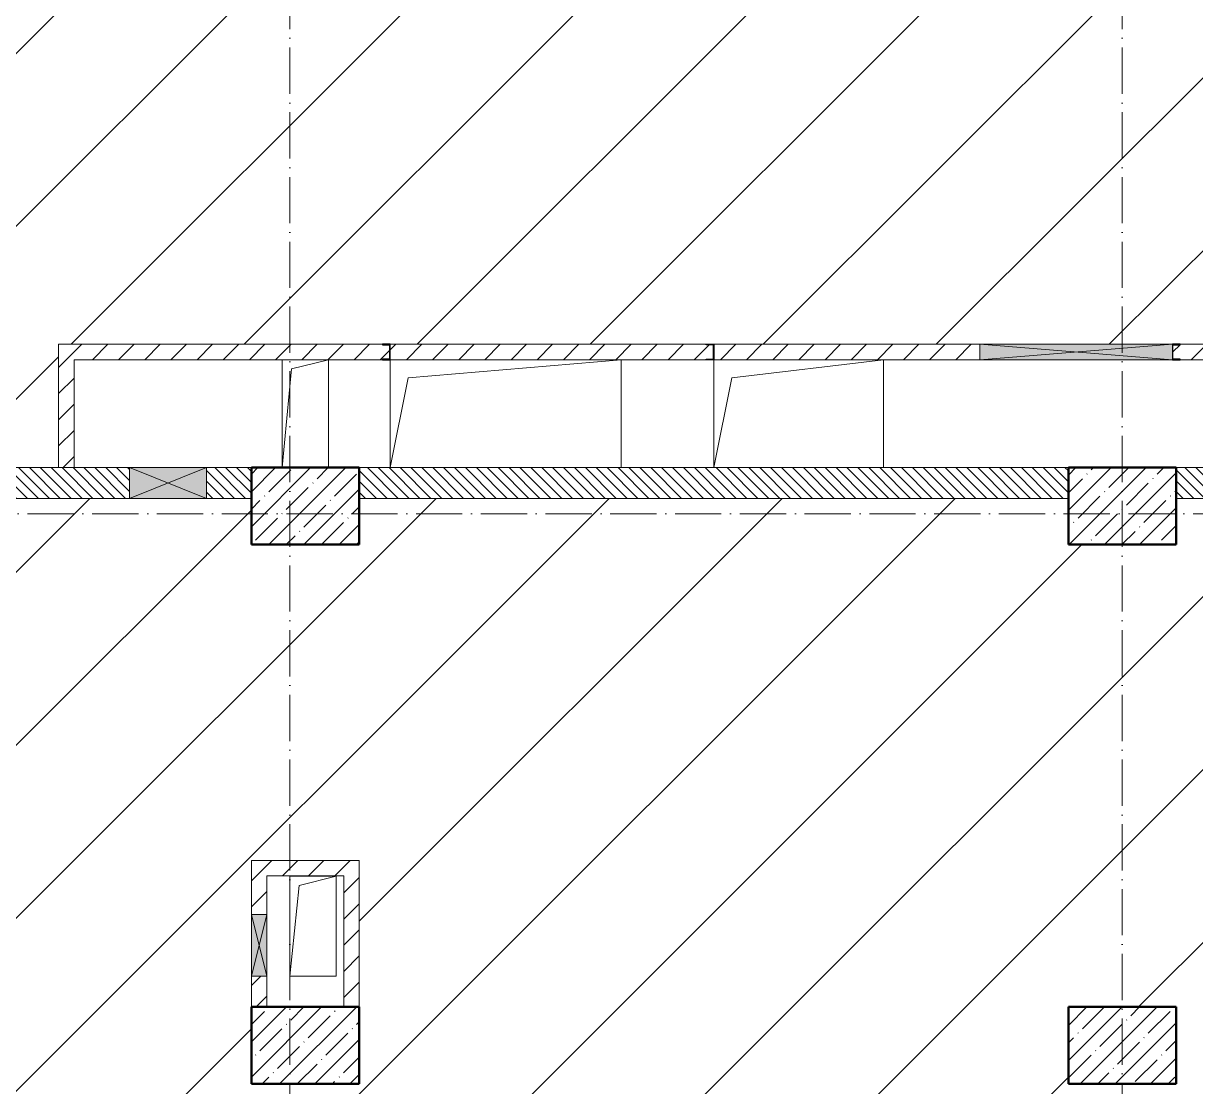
# Model space of a CAD drawing. Header units: millimetres. Extents: x -17017 to 628417, y -109036 to 199237.
# Drawn here: x 359792 to 367396, y -27500 to -20600 of the extents above; entities that cross this region are included whole.
import ezdxf

# ---------------------------------------------------------------- set-up
doc = ezdxf.new("R2010")
doc.units = ezdxf.units.MM
doc.linetypes.add('50_200_ШТРИХ_1Т_ш5_п1_п1_', pattern=[700, 500, -100, 0, -100])
for name, color, linetype, lineweight in [('A-DETL-GENF-OTLN', 7, 'Continuous', 9), ('A-FLOR-____-OTLN', 7, 'Continuous', 9), ('A-GENM-____-MCUT', 7, 'Continuous', 25), ('A-GENM-____-OTLN', 7, 'Continuous', 9), ('A-GENM-____-OTLN-1', 7, 'Continuous', 25), ('A-GLAZ-____-OTLN', 7, 'Continuous', 9), ('A-WALL-____-MCUT', 7, 'Continuous', 13), ('A-WALL-____-PATT-1', 7, 'Continuous', 9), ('A-WALL-FNSH-MCUT-1', 7, 'Continuous', 9), ('S-COLS-____-MCUT', 7, 'Continuous', 50), ('S-COLS-____-OTLN', 7, 'Continuous', 9), ('S-GRID-____-OTLN-1', 7, '50_200_ШТРИХ_1Т_ш5_п1_п1_', 9), ('стяжа', 7, 'Continuous', 30)]:
    doc.layers.add(name, color=color, linetype=linetype, lineweight=lineweight)
pattern_1 = [(135, (283770.707, -86863.456), (-35.35534, -35.35534), [])]
pattern_2 = [(45, (283770.71, -86863.46), (-84.85281, 84.85281), [])]

# ---------------------------------------------------------------- blocks, each defined once
blk = doc.blocks.new('BSC_Колонна _Прямоугольная - 500х700-V106-АР1_План отверстий 3 этажа в осях 1-64_Ю-ЯЯ')
at = {"layer": 'S-COLS-____-OTLN'}
h = blk.add_hatch(dxfattribs=at)
h.set_pattern_fill('FP_111', color=256, style=0, pattern_type=2)
h.set_pattern_definition([(315, (-63131.04, 77850), (114.04925, 114.04925), []), (315, (-63131.04, 77735.95), (114.04925, 114.04925), [201.613, -40.323, 3.353, -36.97])])
h.paths.add_polyline_path([(-250, 350), (-250, -350), (250, -350), (250, 350)], flags=0)
at = {"layer": 'S-COLS-____-MCUT'}
for p, q in [((250, 350), (-250, 350)), ((-250, 350), (-250, -350)), ((250, -350), (250, 350)), ((-250, -350), (250, -350))]:
    blk.add_line(p, q, dxfattribs=at)
blk = doc.blocks.new('BSC_Колонна _Прямоугольная - 500х700-V107-АР1_План отверстий 3 этажа в осях 1-64_Ю-ЯЯ')
at = {"layer": 'S-COLS-____-OTLN'}
h = blk.add_hatch(dxfattribs=at)
h.set_pattern_fill('FP_112', color=256, style=0, pattern_type=2)
h.set_pattern_definition([(315, (-63131.04, 83150), (114.04925, 114.04925), []), (315, (-63131.04, 83035.95), (114.04925, 114.04925), [201.613, -40.323, 3.353, -36.97])])
h.paths.add_polyline_path([(-250, 350), (-250, -350), (250, -350), (250, 350)], flags=0)
at = {"layer": 'S-COLS-____-MCUT'}
for p, q in [((250, 350), (-250, 350)), ((-250, 350), (-250, -350)), ((250, -350), (250, 350)), ((-250, -350), (250, -350))]:
    blk.add_line(p, q, dxfattribs=at)
blk = doc.blocks.new('BSC_Колонна _Прямоугольная - 500х700-V125-АР1_План отверстий 3 этажа в осях 1-64_Ю-ЯЯ')
at = {"layer": 'S-COLS-____-OTLN'}
h = blk.add_hatch(dxfattribs=at)
h.set_pattern_fill('FP_130', color=256, style=0, pattern_type=2)
h.set_pattern_definition([(315, (-59631.04, 77850), (114.04925, 114.04925), []), (315, (-59631.04, 77735.95), (114.04925, 114.04925), [201.613, -40.323, 3.353, -36.97])])
h.paths.add_polyline_path([(-250, 350), (-250, -350), (250, -350), (250, 350)], flags=0)
at = {"layer": 'S-COLS-____-MCUT'}
for p, q in [((250, 350), (-250, 350)), ((-250, 350), (-250, -350)), ((250, -350), (250, 350)), ((-250, -350), (250, -350))]:
    blk.add_line(p, q, dxfattribs=at)
blk = doc.blocks.new('BSC_Колонна _Прямоугольная - 500х700-V126-АР1_План отверстий 3 этажа в осях 1-64_Ю-ЯЯ')
at = {"layer": 'S-COLS-____-OTLN'}
h = blk.add_hatch(dxfattribs=at)
h.set_pattern_fill('FP_131', color=256, style=0, pattern_type=2)
h.set_pattern_definition([(315, (-59631.04, 83150), (114.04925, 114.04925), []), (315, (-59631.04, 83035.95), (114.04925, 114.04925), [201.613, -40.323, 3.353, -36.97])])
h.paths.add_polyline_path([(-250, 350), (-250, -350), (250, -350), (250, 350)], flags=0)
at = {"layer": 'S-COLS-____-MCUT'}
for p, q in [((250, 350), (-250, 350)), ((-250, 350), (-250, -350)), ((250, -350), (250, 350)), ((-250, -350), (250, -350))]:
    blk.add_line(p, q, dxfattribs=at)
blk = doc.blocks.new('154_Фахверк_СКБ_Швеллер - Тип_100_3960-28318856-АР1_План отверстий 3 этажа в осях 1-64_Ю-ЯЯ')
at = {"layer": 'A-GENM-____-MCUT'}
for p, q in [((175, 50), (125, 50)), ((125, 50), (125, -50)), ((128, 47), (175, 47)), ((128, -47), (128, 47)), ((175, 47), (175, 50)), ((125, -50), (175, -50)), ((175, -47), (128, -47)), ((175, -50), (175, -47))]:
    blk.add_line(p, q, dxfattribs=at)
blk = doc.blocks.new('154_Фахверк_СКБ_Швеллер - Тип_100_3960-28494444-АР1_План отверстий 3 этажа в осях 1-64_Ю-ЯЯ')
at = {"layer": 'A-GENM-____-MCUT'}
for p, q in [((125, 50), (175, 50)), ((125, -50), (125, 50)), ((128, 47), (128, -47)), ((175, 47), (128, 47)), ((175, 50), (175, 47)), ((175, -50), (125, -50)), ((128, -47), (175, -47)), ((175, -47), (175, -50))]:
    blk.add_line(p, q, dxfattribs=at)
blk = doc.blocks.new('AR_Отверстие прямоугольное _в плите_ - AR_Отверстие прямоугольное _в плите_-30459803-АР1_План отверстий 3 этажа в осях 1-64_Ю-ЯЯ')
at = {"layer": 'A-GENM-____-OTLN'}
for p, q in [((-150, 350), (-150, -350)), ((-90, 290), (150, 350)), ((150, -350), (150, 350)), ((-150, -350), (-90, 290))]:
    blk.add_line(p, q, dxfattribs=at)
blk = doc.blocks.new('AR_Отверстие прямоугольное _в плите_ - AR_Отверстие прямоугольное _в плите_-30552792-АР1_План отверстий 3 этажа в осях 1-64_Ю-ЯЯ')
at = {"layer": 'A-GENM-____-OTLN'}
for p, q in [((150, 325), (-150, 325)), ((-150, 325), (-150, -325)), ((-90, 265), (150, 325)), ((150, -325), (150, 325)), ((-150, -325), (-90, 265)), ((-150, -325), (150, -325))]:
    blk.add_line(p, q, dxfattribs=at)
blk = doc.blocks.new('AR_Отверстие прямоугольное _в плите_ - AR_Отверстие прямоугольное _в плите_-V205-АР1_План отверстий 3 этажа в осях 1-64_Ю-ЯЯ')
at = {"layer": 'A-GENM-____-OTLN'}
for p, q in [((-750, 350), (-750, -350)), ((-633.3, 233.3), (750, 350)), ((750, -350), (750, 350)), ((-750, -350), (-633.3, 233.3))]:
    blk.add_line(p, q, dxfattribs=at)
blk = doc.blocks.new('AR_Отверстие прямоугольное _в плите_ - AR_Отверстие прямоугольное _в плите_-30552744-АР1_План отверстий 3 этажа в осях 1-64_Ю-ЯЯ')
at = {"layer": 'A-GENM-____-OTLN'}
for p, q in [((-550, 350), (-550, -350)), ((-433.3, 233.3), (550, 350)), ((550, -350), (550, 350)), ((-550, -350), (-433.3, 233.3))]:
    blk.add_line(p, q, dxfattribs=at)
blk = doc.blocks.new('AR_Отверстие прямоугольное _в стене__БезПР - AR_Отверстие прямоугольное _в стене__БезПР-36427908-АР1_План отверстий 3 этажа в осях 1-64_Ю-ЯЯ')
at = {"layer": 'A-GLAZ-____-OTLN'}
blk.add_hatch(color=256, dxfattribs=at).paths.add_polyline_path([(250, -100), (250, 100), (-250, 100), (-250, -100)], flags=0)
at = {"layer": 'A-DETL-GENF-OTLN'}
for p, q in [((-250, -100), (-250, 100)), ((-250, 100), (250, 100)), ((250, 100), (-250, -100)), ((-250, 100), (250, -100)), ((250, 100), (-250, 100)), ((-250, 100), (-250, -100)), ((250, 100), (250, -100)), ((250, -100), (250, 100)), ((250, -100), (-250, -100)), ((-250, -100), (250, -100))]:
    blk.add_line(p, q, dxfattribs=at)
at = {"layer": 'A-GLAZ-____-OTLN'}
blk.add_line((250, 100), (-250, 100), dxfattribs=at)
blk = doc.blocks.new('AR_Отверстие прямоугольное _в стене__БезПР - AR_Отверстие прямоугольное _в стене__БезПР-36428025-АР1_План отверстий 3 этажа в осях 1-64_Ю-ЯЯ')
at = {"layer": 'A-GLAZ-____-OTLN'}
blk.add_hatch(color=256, dxfattribs=at).paths.add_polyline_path([(-200, -50), (200, -50), (200, 50), (-200, 50)], flags=0)
at = {"layer": 'A-DETL-GENF-OTLN'}
for p, q in [((-200, -50), (-200, 50)), ((-200, 50), (200, 50)), ((200, 50), (-200, -50)), ((-200, 50), (200, -50)), ((200, 50), (-200, 50)), ((-200, 50), (-200, -50)), ((200, 50), (200, -50)), ((200, -50), (200, 50)), ((200, -50), (-200, -50)), ((-200, -50), (200, -50))]:
    blk.add_line(p, q, dxfattribs=at)
at = {"layer": 'A-GLAZ-____-OTLN'}
blk.add_line((200, 50), (-200, 50), dxfattribs=at)
blk = doc.blocks.new('AR_Отверстие прямоугольное _в стене_ - AR_Отверстие прямоугольное _в стене__ОВ-36940364-АР1_План отверстий 3 этажа в осях 1-64_Ю-ЯЯ')
at = {"layer": 'A-GLAZ-____-OTLN'}
blk.add_hatch(color=256, dxfattribs=at).paths.add_polyline_path([(625, -50), (625, 50), (-625, 50), (-625, -50)], flags=0)
at = {"layer": 'A-DETL-GENF-OTLN'}
for p, q in [((-625, -50), (-625, 50)), ((-625, 50), (625, 50)), ((625, 50), (-625, -50)), ((-625, 50), (625, -50)), ((625, 50), (-625, 50)), ((-625, 50), (-625, -50)), ((625, -50), (-625, -50)), ((-625, -50), (625, -50))]:
    blk.add_line(p, q, dxfattribs=at)
blk = doc.blocks.new('3эт')
at = {"layer": 'S-GRID-____-OTLN-1', "color": 251, "ltscale": 0.6, "true_color": 0x636466}
for p, q in [((361520.7, 4029.4), (361520.7, -46882.4)), ((366920.7, 4029.4), (366920.7, -46882.4)), ((387845.1, -23782.4), (279101.9, -23782.4))]:
    blk.add_line(p, q, dxfattribs=at)

msp = doc.modelspace()

# ---------------------------------------------------------------- hatches: boundary and pattern name
at = {"layer": 'A-WALL-____-PATT-1'}
h = msp.add_hatch(dxfattribs=at)
h.set_pattern_fill('FP_7', color=256, style=0, pattern_type=2)
h.set_pattern_definition(pattern_2)
h.paths.add_polyline_path([(360020.7, -23482.4), (360120.7, -23482.4), (360120.7, -22682.4), (360020.7, -22682.4), (360020.7, -23182.1)], flags=0)
h = msp.add_hatch(dxfattribs=at)
h.set_pattern_fill('FP_7', color=256, style=0, pattern_type=2)
h.set_pattern_definition(pattern_2)
h.paths.add_polyline_path([(369440.7, -22782.4), (369440.7, -22682.4), (367295.7, -22682.4), (367295.7, -22685.4), (367248.7, -22685.4), (367248.7, -22779.4), (367295.7, -22779.4), (367295.7, -22782.4), (368595, -22782.4)], flags=0)
h.paths.add_polyline_path([(364220.7, -22782.4), (364220.7, -22779.4), (364267.7, -22779.4), (364267.7, -22685.4), (364220.7, -22685.4), (364220.7, -22682.4), (362170.7, -22682.4), (362170.7, -22782.4), (363292.6, -22782.4)], flags=0)
h.paths.add_polyline_path([(364270.7, -22782.4), (365995.7, -22782.4), (365995.7, -22682.4), (364270.7, -22682.4), (364270.7, -22779.4)], flags=0)
h.paths.add_polyline_path([(360120.7, -22782.4), (362120.7, -22782.4), (362120.7, -22779.4), (362167.7, -22779.4), (362167.7, -22685.4), (362120.7, -22685.4), (362120.7, -22682.4), (360120.7, -22682.4)], flags=0)
h = msp.add_hatch(dxfattribs=at)
h.set_pattern_fill('FP_9', color=256, style=0, pattern_type=2)
h.set_pattern_definition(pattern_1)
h.paths.add_polyline_path([(361270.7, -23682.4), (361270.7, -23482.4), (360980.7, -23482.4), (360980.7, -23682.4)], flags=0)
h.paths.add_polyline_path([(360480.7, -23682.4), (360480.7, -23482.4), (358520.7, -23482.4), (358520.7, -23682.4)], flags=0)
h = msp.add_hatch(dxfattribs=at)
h.set_pattern_fill('FP_9', color=256, style=0, pattern_type=2)
h.set_pattern_definition(pattern_1)
h.paths.add_polyline_path([(366570.7, -23682.4), (366570.7, -23482.4), (361970.7, -23482.4), (361970.7, -23682.4), (365060, -23682.4)], flags=0)
h = msp.add_hatch(dxfattribs=at)
h.set_pattern_fill('FP_9', color=256, style=0, pattern_type=2)
h.set_pattern_definition(pattern_1)
h.paths.add_polyline_path([(369540.7, -23682.4), (369540.7, -23482.4), (367270.7, -23482.4), (367270.7, -23682.4), (368595, -23682.4)], flags=0)
h = msp.add_hatch(dxfattribs=at)
h.set_pattern_fill('FP_7', color=256, style=0, pattern_type=2)
h.set_pattern_definition(pattern_2)
h.paths.add_polyline_path([(361370.7, -26982.4), (361370.7, -26782.4), (361270.7, -26782.4), (361270.7, -26982.4)], flags=0)
h.paths.add_polyline_path([(361270.7, -26382.4), (361370.7, -26382.4), (361370.7, -26032.4), (361270.7, -26032.4)], flags=0)
h = msp.add_hatch(dxfattribs=at)
h.set_pattern_fill('FP_7', color=256, style=0, pattern_type=2)
h.set_pattern_definition(pattern_2)
h.paths.add_polyline_path([(361370.7, -26132.4), (361870.7, -26132.4), (361870.7, -26032.4), (361370.7, -26032.4)], flags=0)
h = msp.add_hatch(dxfattribs=at)
h.set_pattern_fill('FP_7', color=256, style=0, pattern_type=2)
h.set_pattern_definition(pattern_2)
h.paths.add_polyline_path([(361870.7, -26982.4), (361970.7, -26982.4), (361970.7, -26032.4), (361870.7, -26032.4), (361870.7, -26411)], flags=0)
at = {"layer": 'стяжа'}
h = msp.add_hatch(dxfattribs=at)
h.set_pattern_fill('ANSI31', color=5, scale=250)
h.paths.add_polyline_path([(375220.7, -13632.4), (377020.7, -13632.4), (377020.7, -13132.4), (377720.7, -13132.4), (377720.7, -7782.4), (377020.7, -7782.4), (377020.7, -7282.4), (377720.7, -7282.4), (377720.7, -6032.4), (376220.7, -6032.4), (376020.7, -6032.4), (376020.7, -5932.4), (376020.7, -4632.4), (376020.7, -4432.4), (376020.7, -3707.4), (376014.7, -3707.4), (376014.7, -3632.4), (376014.7, -3626.4), (376014.7, -3557.4), (376020.7, -2032.4), (376014.7, -2032.4), (376014.7, -1957.4), (376020.7, -1432.4), (375595.7, -1432.4), (375595.7, -1438.4), (375520.7, -1438.4), (375520.7, -1432.4), (373020.7, -1432.4), (373020.7, -1682.4), (372520.7, -1682.4), (372520.7, -1432.4), (370720.7, -1432.4), (370720.7, -1438.4), (370645.7, -1438.4), (370270.6, -1436.1), (370270.6, -1532.8), (370070.6, -1532.8), (370070.6, -1432.4), (369670.7, -1432.4), (369670.7, -1438.4), (369595.7, -1438.4), (367795.7, -1432.4), (367795.7, -1438.4), (367720.7, -1438.4), (367370.7, -1434.6), (367370.7, -1532.4), (367170.7, -1532.4), (367170.7, -1682.4), (367170.7, -2007.4), (367176.7, -2007.4), (367176.7, -2082.4), (367171, -3707.4), (367176.7, -3707.4), (367176.7, -3776.4), (367176.7, -3782.4), (367176.7, -3857.4), (367172.5, -4432.4), (367770.7, -4432.4), (367770.7, -5132.4), (367770.7, -7782.4), (367770.7, -8482.4), (367270.7, -8482.4), (367270.7, -8682.4), (367270.7, -9182.4), (367270.7, -11032.4), (367270.7, -11182.4), (367770.7, -11182.4), (367770.7, -11882.4), (366570.7, -11882.4), (366570.7, -11532.4), (361970.7, -11532.4), (361470.7, -11532.4), (361470.7, -12062.4), (361470.7, -12312.4), (361470.7, -14432.4), (362020.7, -14432.4), (362220.7, -14432.4), (362720.7, -14432.4), (362720.7, -14582.4), (362720.7, -15582.4), (362720.7, -15832.4), (362220.7, -15832.4), (362220.7, -16982.4), (362220.7, -18882.4), (362720.7, -18882.4), (362720.7, -20282.4), (361970.7, -20282.4), (361270.7, -20282.4), (361270.7, -19782.4), (361270.7, -19682.4), (361270.7, -19482.4), (361270.7, -16982.4), (361270.7, -16482.4), (361270.7, -14532.4), (361270.7, -14432.4), (361270.7, -12312.4), (361270.7, -12062.4), (361270.7, -11532.4), (361270.7, -11032.4), (361270.7, -10232.4), (361970.7, -10232.4), (361970.7, -10332.4), (361970.7, -10832.4), (361970.7, -11032.4), (361970.7, -11332.4), (366570.7, -11332.4), (366570.7, -11032.4), (366570.7, -9182.4), (366570.7, -8682.4), (366570.7, -6982.4), (367070.7, -6982.4), (367070.7, -5182.4), (366570.7, -5182.4), (366570.7, -4682.4), (366970.7, -4682.4), (366970.7, -3857.4), (366964.7, -3857.4), (366964.7, -3782.4), (366964.7, -3776.4), (366964.7, -3707.4), (366970.7, -2082.4), (366964.7, -2082.4), (366964.7, -2007.4), (366970.7, -1682.4), (366670.7, -1682.4), (366670.7, -1432.4), (364870.7, -1432.4), (364870.7, -1438.4), (364795.7, -1438.4), (363895.7, -1432.4), (363895.7, -1438.4), (363820.7, -1438.4), (363820.7, -1432.4), (362020.7, -1432.4), (362020.7, -1438.4), (361970.7, -1438.4), (361970.7, -1532.4), (361770.7, -1532.4), (361770.7, -1682.4), (361270.7, -1682.4), (361270.7, -1532.4), (361070.7, -1532.4), (361070.7, -1432.4), (360895.7, -1432.4), (360895.7, -1438.4), (360820.7, -1438.4), (360820.7, -1432.4), (359020.7, -1432.4), (359020.7, -1682.4), (358720.7, -1682.4), (358720.7, -3032.4), (359520.7, -3032.4), (359520.7, -4582.4), (359220.7, -4582.4), (359220.7, -6052.4), (359220.7, -6252.4), (359220.7, -6482.4), (359220.7, -7082.4), (359220.7, -7282.4), (359220.7, -7882.4), (359220.7, -7932.4), (359220.7, -8032.4), (358720.7, -8032.4), (358720.7, -11032.4), (359020.7, -11032.4), (359470.7, -11032.4), (359470.7, -12932.4), (358720.7, -12932.4), (358720.7, -16482.4), (359020.7, -16482.4), (359020.7, -16982.4), (358720.7, -16982.4), (358720.7, -19182.4), (359020.7, -19182.4), (359020.7, -19682.4), (358780.7, -19682.4), (358780.7, -20222.4), (358780.7, -20282.4), (358476.4, -20282.4), (358470.8, -22442.4), (358520.7, -22442.4), (358520.7, -22382.4), (358780.7, -22382.4), (358780.7, -23482.4), (360020.7, -23482.4), (360020.7, -22682.4), (362120.7, -22682.4), (362170.7, -22682.4), (364220.7, -22682.4), (364270.7, -22682.4), (365995.7, -22682.4), (367245.7, -22682.4), (367295.7, -22682.4), (369540.7, -22682.4), (369540.7, -23482.4), (369540.7, -23682.4), (369540.7, -26232.4), (369540.7, -26282.4), (369540.7, -28882.4), (369540.7, -28932.4), (369540.7, -31482.4), (369620.7, -31482.4), (369620.7, -31482.4), (371919.3, -31482.4), (372519.3, -31482.4), (372519.3, -31682.4), (372520.7, -31682.4), (373020.7, -31682.4), (373020.7, -31482.4), (377020.7, -31482.4), (377020.7, -31182.4), (377720.7, -31182.4), (377720.7, -25732.4), (377020.7, -25732.4), (377020.7, -25232.4), (377720.7, -25232.4), (377720.7, -22732.4), (377020.7, -22732.4), (377020.7, -22232.4), (375220.7, -22232.4)])
h.paths.add_polyline_path([(367270.7, -19782.4), (367270.7, -20282.4), (366570.7, -20282.4), (366570.7, -19782.4)], flags=16)
h.paths.add_polyline_path([(367370.7, -16982.4), (367270.7, -16982.4), (366570.7, -16982.4), (365670.7, -16982.4), (365670.7, -15682.4), (367370.7, -15682.4)], flags=16)
h.paths.add_polyline_path([(367270.7, -16482.4), (366570.7, -16482.4), (366570.7, -16882.4), (365770.7, -16882.4), (365770.7, -15782.4), (367270.7, -15782.4)], flags=0)
h.paths.add_polyline_path([(365870.7, -16482.4), (365870.7, -15832.4), (367270.7, -15832.4), (365979, -15940.7)], flags=0)
h.paths.add_polyline_path([(371420.7, -16982.4), (371420.7, -15682.4), (373120.7, -15682.4), (373120.7, -16982.4), (373020.7, -16982.4), (372320.7, -16982.4)], flags=16)
h.paths.add_polyline_path([(372220.7, -19282.4), (373020.7, -19282.4), (373020.7, -19782.4), (373020.7, -20282.4), (372320.7, -20282.4), (372220.7, -20282.4)], flags=16)
h.paths.add_polyline_path([(371520.7, -16882.4), (372320.7, -16882.4), (372320.7, -16482.8), (371520.7, -16482.8)], flags=0)
h.paths.add_polyline_path([(372320.7, -19382.4), (372920.7, -19382.4), (372920.7, -19782.4), (372320.7, -19782.4)], flags=0)
h.paths.add_polyline_path([(373020.7, -15782.8), (373020.7, -15782.4), (371520.7, -15782.4), (371520.7, -15782.8)], flags=0)
h.paths.add_polyline_path([(372320.7, -23482.4), (373020.7, -23482.4), (373020.7, -23982.4), (372320.7, -23982.4)], flags=16)
h.paths.add_polyline_path([(372320.7, -12782.4), (372320.7, -12597.4), (372320.7, -12447.4), (372320.7, -11532.4), (372320.7, -11032.4), (373020.7, -11032.4), (373020.7, -11532.4), (373020.7, -12447.4), (373020.7, -12597.4), (373020.7, -12782.4)], flags=16)
h.paths.add_polyline_path([(372420.7, -12682.4), (372420.7, -12597.4), (372320.7, -12597.4), (372320.7, -12447.4), (372420.7, -12447.4), (372420.7, -12382.4), (372920.7, -12382.4), (372920.7, -12447.4), (373020.7, -12447.4), (373020.7, -12597.4), (372920.7, -12597.4), (372920.7, -12682.4)], flags=0)
h.paths.add_polyline_path([(372920.7, -12482.4), (372420.7, -12482.4), (372420.7, -12597.4), (372320.7, -12597.4), (372370.7, -12522.4), (372320.7, -12447.4), (372420.7, -12447.4), (372420.7, -12482.4), (372920.7, -12482.4), (372920.7, -12447.4), (373020.7, -12447.4), (372970.7, -12522.4), (373020.7, -12597.4), (372920.7, -12597.4)], flags=0)
h.paths.add_polyline_path([(372520.7, -11632.4), (372420.7, -12282.4), (372420.7, -12282.4), (372920.7, -12282.4), (372920.7, -11532.4)], flags=0)
h.paths.add_polyline_path([(372320.7, -26982.4), (373020.7, -26982.4), (373020.7, -27482.4), (372320.7, -27482.4)], flags=16)
h.paths.add_polyline_path([(372320.7, -9182.4), (372320.7, -8682.4), (372320.7, -8332.4), (373020.7, -8332.4), (373020.7, -8432.4), (373020.7, -8682.4), (373020.7, -9182.4)], flags=16)
h.paths.add_polyline_path([(372420.7, -8682.4), (372420.7, -8432.4), (372920.7, -8432.4), (373020.7, -8432.4), (373020.7, -8682.4), (372920.7, -8682.4)], flags=0)
h.paths.add_polyline_path([(372920.7, -8432.4), (373020.7, -8432.4), (372970.7, -8557.4), (373020.7, -8682.4), (372920.7, -8682.4)], flags=0)
h.paths.add_polyline_path([(361970.7, -9182.4), (361270.7, -9182.4), (361270.7, -8682.4), (361270.7, -8282.4), (361970.7, -8282.4), (361970.7, -8682.4)], flags=16)
h.paths.add_polyline_path([(361370.7, -8682.4), (361370.7, -8382.4), (361872.7, -8382.4), (361870.7, -8382.8), (361870.7, -8682.4)], flags=0)
h.paths.add_polyline_path([(372320.7, -5182.4), (372320.7, -4682.4), (372320.7, -4232.4), (373020.7, -4232.4), (373020.7, -4682.4), (373020.7, -5182.4)], flags=16)
h.paths.add_polyline_path([(372420.7, -4682.4), (372420.7, -4332.4), (372920.7, -4332.4), (372920.7, -4682.4)], flags=0)
h.paths.add_polyline_path([(361970.7, -5182.4), (361270.7, -5182.4), (361270.7, -4682.4), (361970.7, -4682.4)], flags=16)
h = msp.add_hatch(dxfattribs=at)
h.set_pattern_fill('ANSI31', color=5, scale=250)
h.paths.add_polyline_path([(369440.7, -26282.4), (369440.7, -26232.4), (369440.7, -23682.4), (367270.7, -23682.4), (367270.7, -23982.4), (366570.7, -23982.4), (366570.7, -23682.4), (361970.7, -23682.4), (361970.7, -23982.4), (361270.7, -23982.4), (361270.7, -23682.4), (360980.7, -23682.4), (360480.7, -23682.4), (358770.7, -23682.4), (358770.7, -31482.4), (361270.7, -31482.4), (361270.7, -31182.4), (361770.7, -31182.4), (361770.7, -31482.4), (364220.7, -31482.4), (364220.7, -30257.4), (364220.7, -28957.4), (364220.7, -28682.4), (365120.7, -28682.4), (367270.7, -28682.4), (367270.7, -28932.4), (367270.7, -31182.4), (367270.7, -31482.4), (367395.7, -31482.4), (367395.7, -31476.4), (367470.7, -31476.4), (367470.7, -31482.4), (369170.7, -31482.4), (369440.7, -31482.4), (369440.7, -28932.4), (369440.7, -28882.4)])
h.paths.add_polyline_path([(361970.7, -27482.4), (361270.7, -27482.4), (361270.7, -26982.4), (361270.7, -26782.4), (361270.7, -26382.4), (361270.7, -26032.4), (361970.7, -26032.4), (361970.7, -26982.4)], flags=16)
h.paths.add_polyline_path([(361370.7, -26982.4), (361370.7, -26782.4), (361270.7, -26782.4), (361270.7, -26382.4), (361370.7, -26382.4), (361370.7, -26132.4), (361870.7, -26132.4), (361870.7, -26982.4)], flags=0)
h.paths.add_polyline_path([(361820.7, -26783.8), (361520.7, -26783.8), (361520.7, -26133.8), (361820.7, -26133.8)], flags=0)
h.paths.add_polyline_path([(361370.7, -26782.4), (361320.7, -26582.4), (361370.7, -26382.4)], flags=0)
h.paths.add_polyline_path([(366570.7, -27482.4), (366570.7, -26982.4), (367270.7, -26982.4), (367270.7, -27482.4)], flags=16)

# ---------------------------------------------------------------- linework, layer by layer
at = {"layer": 'A-FLOR-____-OTLN'}
for p, q in [((361470.7, -23482.4), (361470.7, -22782.4)), ((361770.7, -22782.4), (361770.7, -23482.4)), ((362170.7, -23482.4), (362170.7, -22782.4)), ((363670.7, -22782.4), (363670.7, -23482.4)), ((364270.7, -23482.4), (364270.7, -22782.4)), ((365370.7, -22782.4), (365370.7, -23482.4)), ((361520.7, -26133.8), (361820.7, -26133.8)), ((361520.7, -26783.8), (361520.7, -26133.8)), ((361820.7, -26133.8), (361820.7, -26783.8)), ((361820.7, -26783.8), (361520.7, -26783.8))]:
    msp.add_line(p, q, dxfattribs=at)
at = {"layer": 'A-WALL-____-MCUT'}
for p, q in [((360480.7, -23482.4), (358720.7, -23482.4)), ((361270.7, -23482.4), (360980.7, -23482.4)), ((366570.7, -23482.4), (361970.7, -23482.4)), ((369540.7, -23482.4), (367270.7, -23482.4)), ((358520.7, -23682.4), (360480.7, -23682.4)), ((360980.7, -23682.4), (361270.7, -23682.4)), ((361970.7, -23682.4), (366570.7, -23682.4)), ((367270.7, -23682.4), (369540.7, -23682.4))]:
    msp.add_line(p, q, dxfattribs=at)
at = {"layer": 'A-WALL-FNSH-MCUT-1'}
for p, q in [((362120.7, -22682.4), (360020.7, -22682.4)), ((360020.7, -22682.4), (360020.7, -23482.4)), ((364220.7, -22682.4), (362170.7, -22682.4)), ((365995.7, -22682.4), (364270.7, -22682.4)), ((369540.7, -22682.4), (367295.7, -22682.4)), ((360120.7, -22782.4), (362120.7, -22782.4)), ((360120.7, -23482.4), (360120.7, -22782.4)), ((362170.7, -22782.4), (364220.7, -22782.4)), ((364270.7, -22782.4), (365995.7, -22782.4)), ((367295.7, -22782.4), (369440.7, -22782.4)), ((361270.7, -26032.4), (361270.7, -26382.4)), ((361970.7, -26032.4), (361270.7, -26032.4)), ((361970.7, -26982.4), (361970.7, -26032.4)), ((361370.7, -26382.4), (361370.7, -26132.4)), ((361370.7, -26132.4), (361870.7, -26132.4)), ((361870.7, -26132.4), (361870.7, -26982.4)), ((361270.7, -26782.4), (361270.7, -26982.4)), ((361370.7, -26982.4), (361370.7, -26782.4))]:
    msp.add_line(p, q, dxfattribs=at)

# ---------------------------------------------------------------- block references
at = {"layer": 'A-GENM-____-OTLN'}
for name, p in [('AR_Отверстие прямоугольное _в плите_ - AR_Отверстие прямоугольное _в плите_-30459803-АР1_План отверстий 3 этажа в осях 1-64_Ю-ЯЯ', (361620.7, -23132.4)), ('AR_Отверстие прямоугольное _в плите_ - AR_Отверстие прямоугольное _в плите_-V205-АР1_План отверстий 3 этажа в осях 1-64_Ю-ЯЯ', (362920.7, -23132.4)), ('AR_Отверстие прямоугольное _в плите_ - AR_Отверстие прямоугольное _в плите_-30552744-АР1_План отверстий 3 этажа в осях 1-64_Ю-ЯЯ', (364820.7, -23132.4)), ('AR_Отверстие прямоугольное _в плите_ - AR_Отверстие прямоугольное _в плите_-30552792-АР1_План отверстий 3 этажа в осях 1-64_Ю-ЯЯ', (361670.7, -26458.8))]:
    msp.add_blockref(name, p, dxfattribs=at)
at = {"layer": 'A-GENM-____-OTLN-1', "rotation": 180}
for name, p in [('154_Фахверк_СКБ_Швеллер - Тип_100_3960-28318856-АР1_План отверстий 3 этажа в осях 1-64_Ю-ЯЯ', (362295.7, -22732.4)), ('154_Фахверк_СКБ_Швеллер - Тип_100_3960-28494444-АР1_План отверстий 3 этажа в осях 1-64_Ю-ЯЯ', (364395.7, -22732.4))]:
    msp.add_blockref(name, p, dxfattribs=at)
at = {"layer": 'A-GENM-____-OTLN-1'}
msp.add_blockref('154_Фахверк_СКБ_Швеллер - Тип_100_3960-28318856-АР1_План отверстий 3 этажа в осях 1-64_Ю-ЯЯ', (367120.7, -22732.4), dxfattribs=at)
at = {"layer": 'A-GLAZ-____-OTLN'}
for name, p in [('AR_Отверстие прямоугольное _в стене_ - AR_Отверстие прямоугольное _в стене__ОВ-36940364-АР1_План отверстий 3 этажа в осях 1-64_Ю-ЯЯ', (366620.7, -22732.4)), ('AR_Отверстие прямоугольное _в стене__БезПР - AR_Отверстие прямоугольное _в стене__БезПР-36427908-АР1_План отверстий 3 этажа в осях 1-64_Ю-ЯЯ', (360730.7, -23582.4))]:
    msp.add_blockref(name, p, dxfattribs=at)
at = {"layer": 'A-GLAZ-____-OTLN', "rotation": 89.9999999999851}
msp.add_blockref('AR_Отверстие прямоугольное _в стене__БезПР - AR_Отверстие прямоугольное _в стене__БезПР-36428025-АР1_План отверстий 3 этажа в осях 1-64_Ю-ЯЯ', (361320.7, -26582.4), dxfattribs=at)
at = {"layer": 'S-COLS-____-OTLN', "rotation": 89.9999999999999}
for name, p in [('BSC_Колонна _Прямоугольная - 500х700-V106-АР1_План отверстий 3 этажа в осях 1-64_Ю-ЯЯ', (361620.7, -23732.4)), ('BSC_Колонна _Прямоугольная - 500х700-V107-АР1_План отверстий 3 этажа в осях 1-64_Ю-ЯЯ', (366920.7, -23732.4)), ('BSC_Колонна _Прямоугольная - 500х700-V125-АР1_План отверстий 3 этажа в осях 1-64_Ю-ЯЯ', (361620.7, -27232.4)), ('BSC_Колонна _Прямоугольная - 500х700-V126-АР1_План отверстий 3 этажа в осях 1-64_Ю-ЯЯ', (366920.7, -27232.4))]:
    msp.add_blockref(name, p, dxfattribs=at)
at = {"layer": 'стяжа'}
msp.add_blockref('3эт', (0, 0), dxfattribs=at)

doc.saveas('drawing.dxf')
